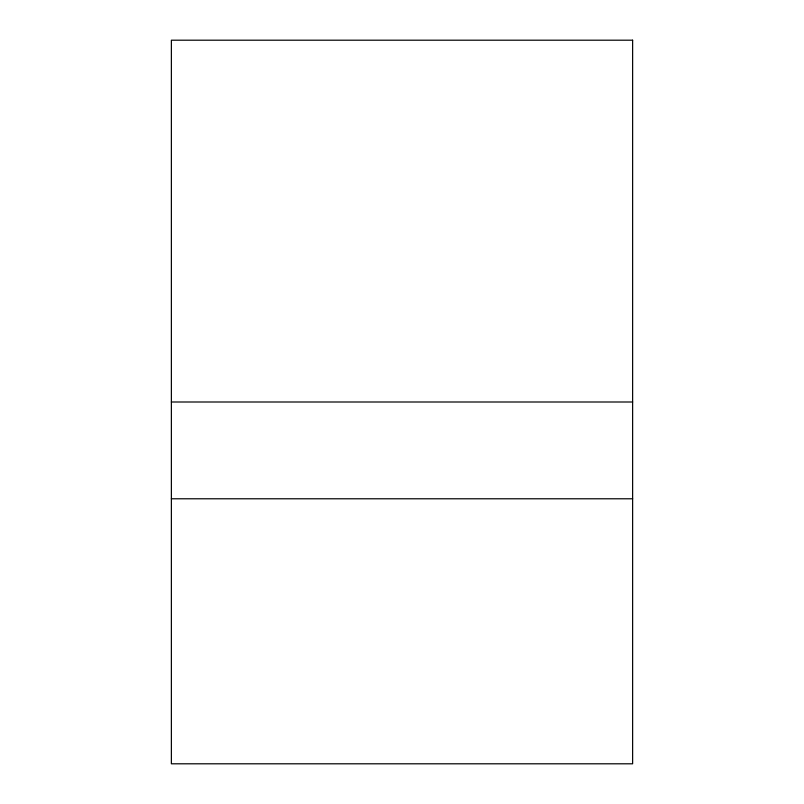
<?xml version="1.0" encoding="UTF-8"?>
<svg xmlns="http://www.w3.org/2000/svg" width="804" height="804" viewBox="0 0 804 804"><rect width="100%" height="100%" fill="white"/><g stroke="black" fill="none" stroke-linecap="round" stroke-linejoin="round"><path stroke-width="1.21" d="M171.373 402L632.627 402M171.373 498.781L632.627 498.781M632.627 40.2L171.373 40.2L171.373 763.8L632.627 763.8L632.627 40.2"/></g></svg>
